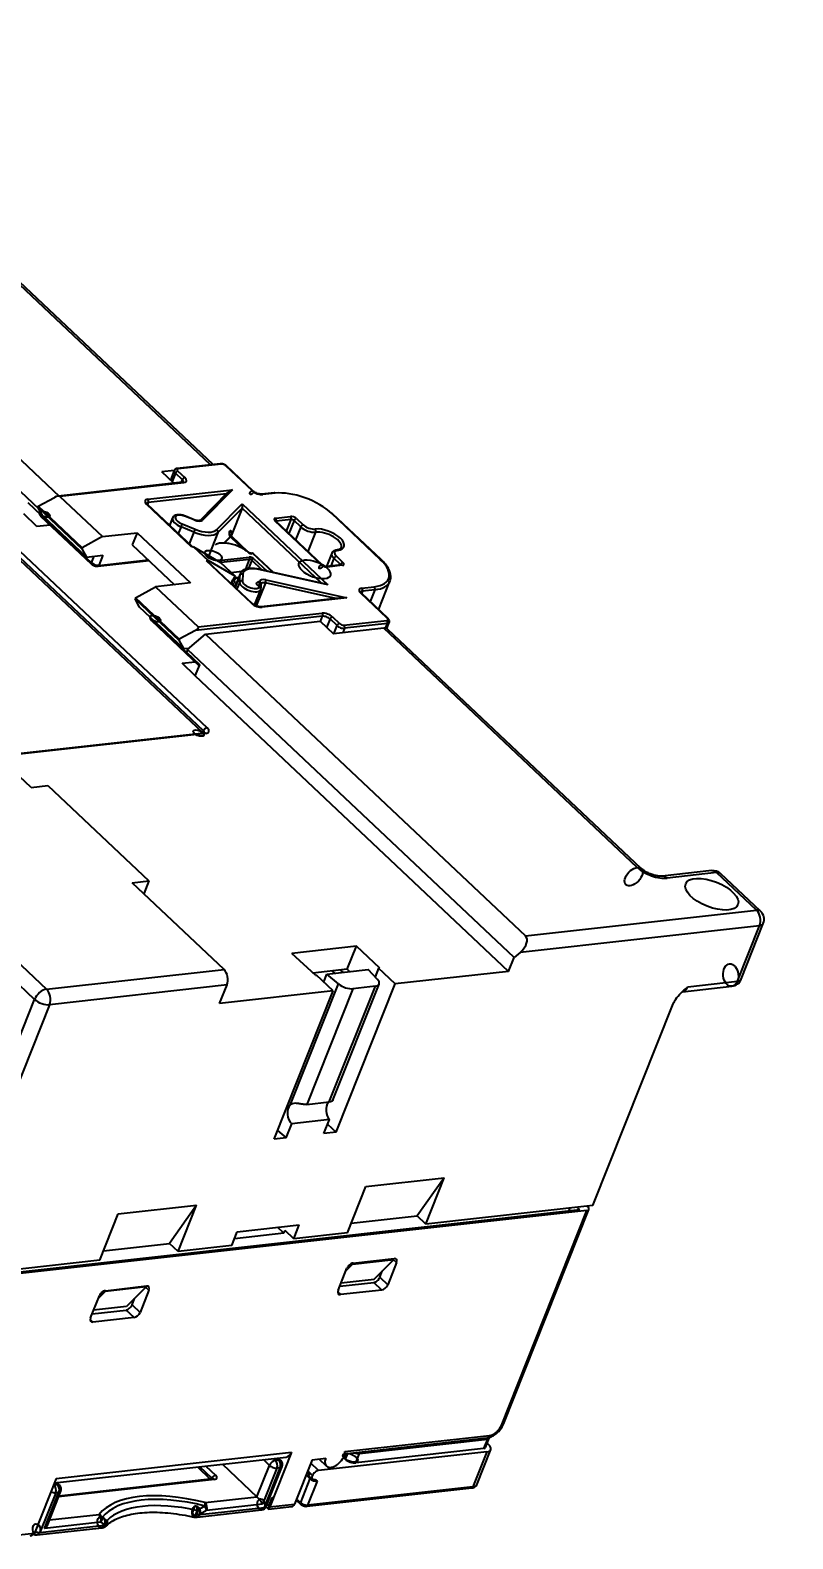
# Model space of a CAD drawing. Header units: millimetres. Extents: x 0 to 1853, y 0 to 821.
# Drawn here: x 1561.5 to 1629.4, y 460.9 to 595.3 of the extents above; entities that cross this region are included whole.
import ezdxf

# ---------------------------------------------------------------- set-up
doc = ezdxf.new("R2010")
doc.units = ezdxf.units.MM
doc.header["$MEASUREMENT"] = 0
doc.layers.get('0').update_dxf_attribs({"linetype": 'CONTINUOUS'})
doc.layers.get('Defpoints').update_dxf_attribs({"linetype": 'CONTINUOUS'})
for name, color, linetype in [('5', 7, 'CONTINUOUS'), ('6', 7, 'CONTINUOUS'), ('7', 7, 'CONTINUOUS'), ('8', 7, 'CONTINUOUS'), ('9', 7, 'CONTINUOUS')]:
    doc.layers.add(name, color=color, linetype=linetype)
doc.styles.get("Standard").update_dxf_attribs({"font": 'txt', "bigfont": 'gbcbig.shx'})
doc.dimstyles.get("Standard").update_dxf_attribs({"dimtxt": 3.5, "dimasz": 2, "dimexe": 0.18, "dimexo": 0.0625, "dimgap": 0.09, "dimtad": 0, "dimzin": 0, "dimdsep": 46, "dimtxsty": 'Standard', "dimblk": 'OPEN30', "dimcen": 0.09, "dimclrd": 3, "dimclre": 3, "dimclrt": 6, "dimadec": 0, "dimazin": 0, "dimtfac": 1, "dimtdec": 4, "dimtofl": 0, "dimtmove": 0, "dimatfit": 3, "dimldrblk": 'OPEN30', "dimfxl": 0, "dimtolj": 1, "dimtzin": 0, "dimlwd": 0, "dimlwe": 0, "dimarcsym": 0})

# ---------------------------------------------------------------- blocks, each defined once
blk = doc.blocks.new('_Open30')
at = {"color": 0, "linetype": 'ByBlock', "lineweight": -2}
for p, q in [((-1, 0.268), (0, 0)), ((0, 0), (-1, -0.268)), ((0, 0), (-1, 0))]:
    blk.add_line(p, q, dxfattribs=at)
blk = doc.blocks.new('*D109')
at = {"color": 3}
for p, q in [((1657.14, 691.76), (1661.99, 689.6)), ((1666.01, 687.77), (1666.19, 687.77)), ((1666.1, 687.68), (1666.1, 687.86))]:
    blk.add_line(p, q, dxfattribs=at)
at = {"layer": 'Defpoints', "color": 0}
for p in [(1663.81, 688.78), (1668.38, 686.75)]:
    blk.add_point(p, dxfattribs=at)
at = {"color": 3, "xscale": 2, "yscale": 2, "zscale": 2, "rotation": 335.9949340820313}
blk.add_blockref('_Open30', (1663.81, 688.78), dxfattribs=at)
at = {"color": 6, "insert": (1654.39, 692.98), "char_height": 3.5, "attachment_point": 5, "rotation": 335.9949}
blk.add_mtext('\\A1;∅5', dxfattribs=at)
blk = doc.blocks.new('nys')
at = {"layer": '5', "color": 23}
for p, q in [((803.16, -258.4), (802.75, -257.54)), ((805.7, -258.23), (806.02, -257.89)), ((806.11, -257.91), (805.74, -258.3)), ((802.18, -258.79), (800.62, -260.49)), ((801.15, -260.95), (802.72, -259.26)), ((801.98, -258.37), (802.18, -258.79)), ((802.04, -258.31), (802.19, -258.62)), ((802.28, -258.31), (802.2, -258.14)), ((802.24, -258.09), (802.5, -258.63)), ((802.5, -258.63), (802.49, -258.63)), ((817.76, -262.22), (803.16, -258.4)), ((805.74, -258.3), (805.7, -258.23)), ((806.49, -258.95), (807.09, -258.3)), ((817.58, -261.86), (806.49, -258.95)), ((807.09, -258.3), (818.19, -261.2)), ((800.35, -260.14), (800.58, -260.61)), ((800.62, -260.49), (800.41, -260.07)), ((801.03, -261), (815.35, -264.75)), ((815.47, -264.7), (801.15, -260.95)), ((818.19, -261.2), (817.58, -261.86)), ((817.77, -261.83), (818.38, -261.18)), ((818.12, -261.68), (818.05, -261.53)), ((817.76, -262.22), (815.47, -264.7)), ((815.85, -264.65), (818.14, -262.17))]:
    blk.add_line(p, q, dxfattribs=at)
for centre, major_axis, ratio, start_param, end_param in [((806.21, -258.36), (-0.514, 0.475), 0.459631, 0.576883, 6.860068), ((802.64, -258.4), (-0.451, -0.216), 0.579969, 5.311871, 6.283175), ((802.04, -258.76), (0.18, 0.087), 0.579969, 5.311871, 6.439756), ((802.54, -258.89), (-0.367, 0.339), 0.459631, 0.859209, 2.430005), ((802.85, -258.72), (-0.451, -0.216), 0.579969, 3.741074, 5.311871), ((806.24, -258.44), (-0.514, 0.475), 0.459631, 0.859209, 2.430005), ((806.84, -257.78), (0.514, -0.475), 0.459631, 4.787378, 5.571598), ((800.76, -260.53), (0.18, 0.087), 0.579969, 2.170278, 3.141843), ((800.98, -260.58), (0.367, -0.339), 0.459631, 4.000801, 5.571598), ((801.08, -260.8), (0.051, 0.193), 0.672589, 3.141748, 4.042232), ((817.41, -261.49), (-0.367, 0.339), 0.459631, 2.430005, 3.141602), ((817.41, -261.49), (0.734, -0.679), 0.459631, 5.571598, 7.142394), ((818.01, -260.84), (0.367, -0.339), 0.459631, 5.571598, 6.283194), ((815.4, -264.56), (0.051, 0.193), 0.672589, 3.141599, 4.042232), ((815.12, -263.97), (0.734, -0.679), 0.459631, 5.571598, 6.283192)]:
    blk.add_ellipse(centre, major_axis=major_axis, ratio=ratio, start_param=start_param, end_param=end_param, dxfattribs=at)
for points, degree in [([(802.18, -258.6), (802.29, -258.79), (802.42, -258.97)], 2), ([(802.39, -258.89), (802.38, -258.86), (802.39, -258.82), (802.4, -258.79)], 3), ([(802.43, -258.98), (802.41, -258.96), (802.39, -258.93), (802.39, -258.89)], 3), ([(802.4, -258.79), (802.41, -258.75), (802.43, -258.71), (802.46, -258.67)], 3), ([(802.52, -259.04), (802.48, -259.03), (802.45, -259.01), (802.43, -258.98)], 3), ([(802.46, -258.67), (802.47, -258.66), (802.48, -258.64), (802.49, -258.63)], 3), ([(802.57, -259.07), (802.55, -259.06), (802.54, -259.05), (802.52, -259.04)], 3), ([(802.71, -259.25), (802.68, -259.19), (802.64, -259.12), (802.57, -259.07)], 3), ([(802.72, -259.26), (802.72, -259.26), (802.72, -259.25), (802.71, -259.25)], 3), ([(800.58, -260.61), (800.63, -260.72), (800.72, -260.8)], 2)]:
    blk.add_open_spline(points, degree=degree, dxfattribs=at)
for points, knots in [([(802.29, -258.78), (802.27, -258.76), (802.25, -258.72), (802.23, -258.68), (802.22, -258.67)], [0, 0, 0, 0, 0.593733, 1, 1, 1, 1]), ([(802.49, -258.63), (802.48, -258.6), (802.44, -258.55), (802.39, -258.47), (802.33, -258.4), (802.3, -258.34), (802.28, -258.31)], [0, 0, 0, 0, 0.249856, 0.500161, 0.750296, 1, 1, 1, 1]), ([(800.72, -260.8), (800.74, -260.82), (800.79, -260.88), (800.91, -260.95), (800.99, -260.99), (801.03, -261)], [0, 0, 0, 0, 0.199885, 0.673669, 1, 1, 1, 1]), ([(815.35, -264.75), (815.4, -264.76), (815.52, -264.78), (815.7, -264.76), (815.81, -264.69), (815.85, -264.65)], [0, 0, 0, 0, 0.266327, 0.675353, 1, 1, 1, 1])]:
    blk.add_open_spline(points, degree=3, knots=knots, dxfattribs=at)
at = {"layer": '6', "color": 43}
for p, q in [((780.69, -251.1), (780.71, -251.14)), ((780.71, -251.14), (781, -251.22)), ((781, -251.22), (780.9, -251.01)), ((781.15, -251.33), (781.01, -251.04)), ((780.59, -251.84), (778, -254.64)), ((778.52, -254.46), (780.87, -251.91)), ((778.91, -254.22), (781.06, -251.88)), ((780.87, -251.91), (780.59, -251.84)), ((794.22, -255.82), (780.7, -252.28)), ((794.11, -255.72), (780.75, -252.22)), ((779.2, -253.91), (783.51, -255.04)), ((777.69, -254.76), (783.3, -256.23)), ((778, -254.64), (783.6, -256.11)), ((783.38, -255.73), (778.52, -254.46)), ((793.19, -254.23), (793.87, -255.66)), ((794.04, -255.63), (793.4, -254.29)), ((793.92, -254.43), (794.44, -255.49)), ((795.36, -254.8), (797.19, -258.62)), ((783.6, -256.11), (783.64, -256.07)), ((793.98, -255.69), (794.04, -255.63)), ((797.19, -258.62), (799.24, -256.4)), ((799.24, -256.4), (798.92, -255.73)), ((799.8, -255.97), (799.9, -256.17)), ((799.9, -256.17), (800.18, -256.25)), ((800.18, -256.25), (800.09, -256.04)), ((800.33, -256.35), (800.2, -256.07)), ((792.69, -257.44), (797.19, -258.62)), ((799.77, -256.86), (797.42, -259.41)), ((797.47, -259.74), (800.06, -256.94)), ((797.66, -259.72), (800.25, -256.91)), ((800.06, -256.94), (799.77, -256.86)), ((791.56, -258.39), (797.16, -259.86)), ((791.89, -258.24), (791.86, -258.27)), ((791.86, -258.27), (797.47, -259.74)), ((797.42, -259.41), (792.56, -258.13))]:
    blk.add_line(p, q, dxfattribs=at)
for centre, start, end in [((780.7, -251.54), 317.2597, 25.6395), ((777.82, -254.27), 219.091, 255.3188), ((783.54, -255.75), 277.2832, 293.9675), ((799.88, -256.57), 317.2597, 25.6395), ((791.55, -257.85), 236.5804, 241.855), ((797.29, -259.38), 255.3188, 317.2597)]:
    blk.add_arc(centre, 0.5, start, end, dxfattribs=at)
for centre, major_axis, ratio, start_param, end_param in [((780.41, -251.47), (0.127, 0.484), 0.672589, 4.042232, 5.613028), ((780.41, -251.47), (0.451, 0.216), 0.579969, 0.599482, 0.740263), ((780.7, -251.54), (0.127, 0.484), 0.672589, 4.042232, 5.613028), ((780.7, -251.54), (-0.451, -0.216), 0.579969, 3.141571, 3.741074), ((780.41, -251.47), (0.367, -0.339), 0.459631, 4.620652, 5.571598), ((780.7, -251.54), (0.367, -0.339), 0.459631, 5.571598, 6.283194), ((777.82, -254.27), (-0.127, -0.484), 0.672589, 0.000008, 6.283193), ((791.56, -263.46), (8.62, -7.97), 0.459631, 1.852012, 3.007998), ((777.82, -254.27), (-0.367, 0.339), 0.459631, 1.479059, 2.430005), ((778.35, -254.09), (-0.673, -0.197), 0.575795, 1.665322, 2.376917), ((783.43, -255.74), (-0.127, -0.484), 0.672589, 0.000008, 6.283193), ((783.2, -255.36), (-0.127, -0.484), 0.672589, 0.900639, 2.471435), ((783.2, -255.36), (0.257, -0.429), 0.880196, 1.037213, 1.822697), ((791.48, -263.56), (-8.36, 7.73), 0.459631, 4.993605, 6.14959), ((791.23, -263.82), (8.07, -7.46), 0.459631, 1.913769, 2.946242), ((783.25, -255.38), (-0.734, 0.679), 0.459631, 2.430005, 2.773774), ((783.54, -255.75), (0.063, -0.496), 0.828708, 6.283171, 6.890407), ((783.54, -255.75), (0.203, -0.457), 0.871218, 6.283184, 7.427411), ((783.54, -255.75), (-0.045, -0.498), 0.89451, 0.795692, 1.595818), ((794.25, -255.69), (-0.27, -0.13), 0.579969, 3.741074, 5.311871), ((793.82, -255.57), (-0.22, 0.204), 0.459631, 3.600173, 4.000801), ((794.04, -256.01), (-0.076, -0.29), 0.672589, 2.471435, 3.1416), ((794.01, -255.38), (0.441, -0.407), 0.459631, 5.571598, 7.142394), ((799.6, -256.5), (0.451, 0.216), 0.579969, 0.599482, 2.170278), ((799.6, -256.5), (0.367, -0.339), 0.459631, 4.000801, 5.571598), ((799.6, -256.5), (0.127, 0.484), 0.672589, 4.042232, 5.613028), ((799.88, -256.57), (0.127, 0.484), 0.672589, 4.042232, 5.613028), ((799.88, -256.57), (-0.451, -0.216), 0.579969, 3.141571, 3.741074), ((791.55, -257.85), (-0.236, -0.441), 0.437765, 2.038608354482108e-05, 6.283205693263131), ((791.55, -257.85), (-0.275, -0.417), 0.29866, 0.001625, 6.28481), ((791.68, -257.91), (-0.127, -0.484), 0.672589, 0.000353, 6.283538), ((791.55, -257.85), (0.164, 0.472), 0.353715, 4.113797, 4.913923), ((792.39, -257.77), (-0.127, -0.484), 0.672589, 0.900719, 2.471435), ((792.39, -257.77), (-0.288, -0.409), 0.246472, 1.862068, 2.647467), ((799.88, -256.57), (0.367, -0.339), 0.459631, 5.571598, 6.283194), ((791.51, -257.54), (-0.734, 0.679), 0.459631, 2.086237, 2.430005), ((797.29, -259.38), (-0.127, -0.484), 0.672589, 0.000008, 6.283193), ((797.25, -259.04), (-0.163, 0.557), 0.157972, 3.947706, 5.518502), ((797.29, -259.38), (-0.367, 0.339), 0.459631, 2.430005, 3.141602)]:
    blk.add_ellipse(centre, major_axis=major_axis, ratio=ratio, start_param=start_param, end_param=end_param, dxfattribs=at)
for points, degree in [([(783.3, -256.23), (783.45, -256.27), (783.6, -256.25)], 2), ([(783.64, -256.07), (783.51, -255.91), (783.38, -255.73)], 2), ([(783.66, -255.38), (783.74, -255.5), (783.83, -255.62), (783.91, -255.73)], 3), ([(794.14, -255.73), (794.12, -255.73), (794.11, -255.72)], 2), ([(791.91, -257.83), (791.93, -257.98), (791.93, -258.14), (791.9, -258.24)], 3), ([(791.91, -257.83), (792.13, -257.79), (792.35, -257.75), (792.57, -257.72)], 3), ([(792.56, -258.13), (792.59, -258.03), (792.59, -257.87), (792.57, -257.72)], 3), ([(791.32, -258.29), (791.43, -258.36), (791.56, -258.39)], 2), ([(792.56, -258.13), (792.22, -258.19), (791.89, -258.24)], 2)]:
    blk.add_open_spline(points, degree=degree, dxfattribs=at)
for points, knots in [([(783.66, -255.38), (783.64, -255.45), (783.61, -255.52), (783.51, -255.64), (783.45, -255.69), (783.38, -255.73)], [0, 0, 0, 0, 0.5, 0.5, 1, 1, 1, 1]), ([(783.82, -256.13), (783.82, -256.13), (783.8, -256.13), (783.77, -256.13), (783.75, -256.12), (783.72, -256.11), (783.69, -256.1), (783.67, -256.09), (783.65, -256.08), (783.64, -256.07)], [0, 0, 0, 0, 0.13857, 0.278438, 0.419684, 0.562388, 0.706626, 0.852473, 1, 1, 1, 1]), ([(783.74, -256.21), (783.82, -256.18), (784.05, -256.09), (784.5, -255.98), (785.12, -255.94), (785.81, -255.98), (786.55, -256.11), (787.34, -256.32), (788.18, -256.61), (789.05, -256.99), (789.94, -257.45), (790.69, -257.89), (791.13, -258.18), (791.28, -258.27)], [0, 0, 0, 0, 0.051812, 0.154828, 0.255623, 0.355099, 0.454222, 0.553363, 0.652718, 0.752352, 0.852253, 0.952385, 1, 1, 1, 1]), ([(783.91, -255.73), (783.92, -255.74), (783.92, -255.75), (783.93, -255.76), (783.95, -255.77), (783.96, -255.78), (783.98, -255.78), (783.98, -255.78)], [0, 0, 0, 0, 0.169973, 0.336556, 0.500569, 0.753268, 1, 1, 1, 1]), ([(791.75, -257.82), (791.76, -257.82), (791.77, -257.82), (791.8, -257.83), (791.83, -257.83), (791.87, -257.83), (791.9, -257.83), (791.91, -257.83)], [0, 0, 0, 0, 0.164052, 0.3302, 0.499621, 0.746452, 1, 1, 1, 1]), ([(791.89, -258.24), (791.88, -258.24), (791.85, -258.23), (791.81, -258.23), (791.76, -258.22), (791.72, -258.21), (791.68, -258.2), (791.64, -258.18), (791.61, -258.17), (791.6, -258.17)], [0, 0, 0, 0, 0.147527, 0.293374, 0.437612, 0.580316, 0.721562, 0.86143, 1, 1, 1, 1])]:
    blk.add_open_spline(points, degree=3, knots=knots, dxfattribs=at)
blk.add_rational_spline([(783.91, -255.73), (783.85, -255.95), (783.64, -256.07)], [1, 0.897208929062, 1], degree=2, dxfattribs=at)
at = {"layer": '7', "color": 223}
for p, q in [((810.68, -169.26), (810.62, -169.33)), ((810.73, -170.17), (810.62, -169.33)), ((810.62, -169.33), (812.94, -174.18)), ((810.68, -169.26), (812.31, -169.04)), ((813, -174.11), (810.68, -169.26)), ((823.45, -171.88), (812.65, -169.05)), ((823.52, -171.95), (812.78, -169.13)), ((812.78, -169.13), (815.04, -173.83)), ((810.56, -170.15), (813.25, -175.77)), ((810.6, -170.02), (810.59, -170.03)), ((810.59, -170.03), (813.29, -175.65)), ((813.06, -175.02), (810.73, -170.17)), ((823.13, -170.64), (822.51, -171.31)), ((827.17, -171.54), (823.44, -170.57)), ((827.24, -171.6), (823.51, -170.63)), ((823.14, -170.89), (822.59, -171.48)), ((823.51, -171.66), (823.14, -170.89)), ((823.33, -171.85), (823.51, -171.66)), ((823.4, -170.79), (823.77, -171.56)), ((828.97, -174.82), (827.56, -171.88)), ((829.03, -174.86), (827.62, -171.92)), ((822.15, -177.56), (819.75, -172.56)), ((819.95, -172.46), (819.81, -172.61)), ((822.19, -177.57), (819.81, -172.61)), ((826.73, -174.23), (819.95, -172.46)), ((820, -172.18), (827.34, -174.1)), ((813, -174.11), (812.94, -174.18)), ((812.94, -174.18), (813.06, -175.02)), ((815.04, -173.83), (813, -174.11)), ((815.04, -173.83), (818.05, -174.62)), ((818.05, -174.62), (817.26, -175.47)), ((818.05, -174.62), (820.87, -180.5)), ((821.48, -174.52), (820.98, -175.05)), ((826.82, -174.19), (823.68, -175.61)), ((827.34, -174.1), (823.88, -175.66)), ((813.06, -175.02), (814.49, -175.39)), ((813.29, -175.65), (813.72, -175.19)), ((814.49, -175.39), (813.83, -176.11)), ((817.26, -175.47), (819.5, -180.14)), ((821.89, -175.53), (821.44, -176.01)), ((822.8, -176.38), (821.89, -175.53)), ((822.07, -175.33), (822.98, -176.19)), ((823.2, -175.38), (822.59, -174.81)), ((823.21, -175.36), (822.61, -174.79)), ((824.76, -176.91), (827.71, -175.58)), ((827.57, -175.93), (824.77, -177.19)), ((827.57, -175.93), (825.76, -177.89)), ((831.78, -184.7), (827.57, -175.93)), ((827.71, -175.58), (832.25, -185.05)), ((830.72, -175.68), (829.64, -175.4)), ((830.79, -175.74), (829.71, -175.46)), ((813.7, -176.15), (818.15, -177.32)), ((813.83, -176.11), (818.11, -177.23)), ((822.8, -176.38), (822.02, -177.22)), ((824.77, -177.19), (823.27, -178.81)), ((822.29, -177.6), (822.15, -177.56)), ((822.29, -177.6), (823.06, -179.21)), ((822.29, -177.6), (824.03, -179.75)), ((824.93, -178.26), (825.76, -177.89)), ((824.95, -178.27), (825.72, -177.92)), ((825.68, -177.93), (826.38, -179.38)), ((825.76, -177.89), (826.67, -179.79)), ((832.36, -183.19), (829.89, -178.05)), ((832.42, -183.23), (829.95, -178.09)), ((829.99, -178.1), (829.97, -178.12)), ((831.27, -178.44), (829.99, -178.1)), ((830.04, -177.83), (831.32, -178.16)), ((830.51, -179.26), (831.27, -178.44)), ((831.49, -178.63), (830.64, -179.54)), ((831.84, -179.36), (831.49, -178.63)), ((831.75, -178.53), (832.1, -179.27)), ((815.82, -179.99), (815.76, -180.05)), ((815.88, -180.89), (815.76, -180.05)), ((815.76, -180.05), (818.09, -184.9)), ((815.82, -179.99), (817.86, -179.71)), ((818.15, -184.83), (815.82, -179.99)), ((817.86, -179.71), (820.11, -184.41)), ((820.87, -180.5), (817.86, -179.71)), ((822.92, -179.17), (823.06, -179.21)), ((825.32, -184.17), (822.92, -179.17)), ((825.38, -184.21), (822.98, -179.22)), ((824.81, -181.37), (823.06, -179.21)), ((824.03, -179.75), (824.81, -181.37)), ((831.84, -179.36), (831, -180.27)), ((837.42, -184.61), (834.85, -179.25)), ((837.48, -184.65), (834.91, -179.29)), ((818.2, -185.74), (815.88, -180.89)), ((825.31, -181.32), (824.44, -182.26)), ((824.81, -181.37), (824.59, -181.55)), ((832.91, -180.28), (831.65, -181.64)), ((816.43, -182.38), (818.97, -187.67)), ((816.51, -182.21), (816.46, -182.26)), ((816.46, -182.26), (819.03, -187.6)), ((825.23, -181.45), (824.46, -182.29)), ((825, -182), (824.55, -182.49)), ((825, -182), (825.23, -181.45)), ((825.51, -181.44), (825.27, -182)), ((826.51, -182.98), (826.67, -182.61)), ((832.11, -184.92), (826.98, -181.53)), ((832.25, -185.05), (826.99, -181.57)), ((827.24, -182.66), (833.41, -186.74)), ((833.58, -182.54), (832.71, -183.49)), ((825.5, -184.39), (826.51, -183.3)), ((827.11, -182.9), (825.62, -184.52)), ((826.58, -183.19), (826.73, -182.82)), ((832.48, -186.45), (827.11, -182.9)), ((834, -183.83), (832.71, -183.49)), ((834.07, -183.89), (832.78, -183.56)), ((833.6, -183.03), (833.09, -183.59)), ((833.95, -183.77), (833.6, -183.03)), ((833.87, -182.94), (834.22, -183.67)), ((833.92, -183.81), (833.95, -183.77)), ((818.15, -184.83), (818.09, -184.9)), ((818.09, -184.9), (818.2, -185.74)), ((819.78, -184.61), (818.15, -184.83)), ((830.8, -187.5), (819.78, -184.61)), ((820.11, -184.41), (830.85, -187.22)), ((833, -186.59), (826, -184.75)), ((833.41, -186.74), (826.07, -184.81)), ((818.2, -185.74), (818.69, -185.87)), ((836.12, -189.73), (834.71, -186.79)), ((834.92, -186.68), (834.77, -186.84)), ((835.99, -186.97), (834.92, -186.68)), ((834.97, -186.41), (836.04, -186.69)), ((835.71, -188.7), (837.52, -186.74)), ((830.46, -187.87), (830.8, -187.5)), ((831.34, -187.96), (830.78, -188.56)), ((831.71, -188.73), (831.34, -187.96)), ((831.6, -187.87), (831.97, -188.64)), ((836.18, -189.77), (834.77, -186.83)), ((835.99, -186.97), (835.23, -187.79)), ((831.17, -189.32), (831.71, -188.73)), ((832.24, -189.19), (831.94, -189.52)), ((835.96, -190.17), (832.24, -189.19)), ((832.29, -188.92), (836.01, -189.89)), ((835.65, -190.51), (835.96, -190.17)), ((835.75, -190.58), (836.15, -190.14))]:
    blk.add_line(p, q, dxfattribs=at)
for centre, major_axis, ratio, start_param, end_param in [((812.38, -169.19), (-0.413, -0.034), 0.371184, 3.282338, 4.853134), ((810.95, -170.12), (-0.367, 0.339), 0.459631, 0.597745, 6.88093), ((810.74, -170.07), (-0.18, -0.087), 0.579969, 5.311871, 6.283159), ((823.5, -170.98), (0.367, -0.339), 0.459631, 3.140544, 4.000801), ((823.62, -170.85), (-0.22, 0.204), 0.459631, 5.571598, 7.142394), ((823.39, -170.76), (0.051, 0.193), 0.672589, 5.613028, 6.284246), ((823.28, -170.92), (-0.18, -0.087), 0.579969, 3.741074, 5.311871), ((823.4, -172.08), (0.051, 0.193), 0.672589, 5.613028, 6.28319), ((823.65, -171.69), (-0.18, -0.087), 0.579969, 3.741074, 5.311871), ((823.15, -171.56), (-0.367, 0.339), 0.459631, 3.144765, 4.000801), ((823.27, -171.43), (0.514, -0.475), 0.459631, 5.571598, 7.142394), ((827.12, -171.73), (0.051, 0.193), 0.672589, 5.613028, 6.28319), ((827.34, -171.82), (-0.22, 0.204), 0.459631, 4.000801, 5.571598), ((827.44, -172.01), (0.18, 0.087), 0.579969, 6.283163, 6.882667), ((820.25, -172.69), (0.514, -0.475), 0.459631, 2.430005, 4.000801), ((819.63, -172.69), (-0.18, -0.087), 0.579969, 3.141571, 3.741074), ((820.13, -172.83), (-0.367, 0.339), 0.459631, 5.571598, 6.286358), ((819.88, -172.31), (0.051, 0.193), 0.672589, 4.042232, 5.613028), ((822.21, -175.2), (0.734, -0.679), 0.459631, 3.144032, 4.696568), ((822.33, -175.07), (-0.588, 0.543), 0.459631, 4.696568, 7.83816), ((827.22, -174.23), (-0.484, -0.04), 0.256279, 4.439627, 5.655301), ((813.43, -175.68), (-0.18, -0.087), 0.579969, 5.311871, 6.283703), ((813.65, -175.74), (-0.367, 0.339), 0.459631, 0.859209, 2.430005), ((821.95, -175.46), (0.137, 0.146), 0.01405, 0.477631, 2.048427), ((822.47, -174.94), (-0.137, -0.146), 0.01405, 3.141967, 3.619223), ((823.07, -175.51), (-0.137, -0.146), 0.01405, 3.141611, 3.619223), ((823.42, -175.15), (0.514, -0.475), 0.459631, 4.696568, 6.090065), ((823.76, -175.79), (0.082, -0.182), 0.8716, 1.925911, 3.141388), ((827.59, -175.72), (-0.091, -0.25), 0.326265, 0.663215, 2.234011), ((828.85, -174.95), (0.18, 0.087), 0.579969, 0.011685, 6.29487), ((829.47, -174.95), (0.514, -0.475), 0.459631, 4.000801, 5.571598), ((829.59, -175.59), (0.051, 0.193), 0.672589, 5.613028, 6.27279), ((830.67, -175.88), (0.051, 0.193), 0.672589, 5.613028, 6.28319), ((832.13, -178.54), (-2.79, 2.58), 0.459631, 4.000801, 5.571598), ((813.76, -175.96), (-0.051, -0.193), 0.672589, 6.283117, 7.183824), ((822.86, -176.32), (0.137, 0.146), 0.01405, 0.477631, 2.048427), ((823.44, -175.73), (1.47, -1.36), 0.459631, 4.696568, 6.090065), ((823.57, -175.6), (-1.32, 1.22), 0.459631, 1.554975, 2.948473), ((824.63, -177.04), (-0.082, 0.182), 0.8716, 3.496708, 5.067504), ((825.78, -177.67), (-0.091, -0.25), 0.326265, 0.308096, 6.591281), ((830.18, -178.12), (0.294, -0.271), 0.459631, 2.430005, 4.000801), ((829.77, -178.18), (0.18, 0.087), 0.579969, 6.283163, 6.882667), ((830.06, -178.25), (-0.147, 0.136), 0.459631, 5.571598, 5.801254), ((829.91, -177.96), (-0.051, -0.193), 0.672589, 0.900639, 2.471435), ((831.2, -178.29), (-0.051, -0.193), 0.672589, 0.900639, 2.471435), ((831.34, -178.59), (-0.147, 0.136), 0.459631, 4.000801, 5.571598), ((831.46, -178.46), (0.294, -0.271), 0.459631, 0.859209, 2.430005), ((831.63, -178.66), (-0.18, -0.087), 0.579969, 3.741074, 5.311871), ((822.8, -179.3), (-0.18, -0.087), 0.579969, 3.141571, 3.741074), ((831.98, -179.4), (-0.18, -0.087), 0.579969, 3.741074, 5.311871), ((832.56, -179.55), (0.734, -0.679), 0.459631, 4.000801, 5.571598), ((832.68, -179.42), (-0.588, 0.543), 0.459631, 0.859209, 2.430005), ((832.84, -180.14), (0.051, 0.193), 0.672589, 4.042232, 5.613028), ((833.56, -181.25), (1.25, -1.15), 0.459631, 5.571598, 8.71319), ((834.73, -179.38), (0.18, 0.087), 0.579969, 6.283163, 6.882667), ((826.78, -182.68), (1.47, -1.36), 0.459631, 3.148703, 3.305035), ((825.39, -181.57), (-0.184, 0.078), 0.876274, 4.407771, 5.978567), ((826.9, -182.55), (-1.32, 1.22), 0.459631, 5.05313, 6.446628), ((833.44, -181.38), (-1.1, 1.02), 0.459631, 3.159689, 5.571598), ((816.82, -182.35), (-0.367, 0.339), 0.459631, 0.18416, 6.467345), ((816.61, -182.29), (-0.18, -0.087), 0.579969, 5.311871, 6.283159), ((825.77, -182.62), (0.734, -0.679), 0.459631, 3.305035, 6.296814), ((825.15, -182.13), (-0.184, 0.078), 0.876274, 4.407771, 5.978567), ((825.89, -182.49), (-0.588, 0.543), 0.459631, 0.163443, 3.305035), ((826.55, -182.74), (0.184, -0.078), 0.876274, 0.000016, 6.283201), ((827.21, -183.04), (0.514, -0.475), 0.459631, 1.911538, 3.305035), ((827.09, -183.17), (-0.367, 0.339), 0.459631, 5.05313, 6.249817), ((826.87, -181.7), (0.11, 0.167), 0.296794, 5.781027, 6.283188), ((827.12, -182.79), (-0.11, -0.167), 0.296794, 1.068638, 2.639434), ((831.63, -183.34), (1.1, -1.02), 0.459631, 1.051386, 7.334571), ((834.32, -183.22), (0.734, -0.679), 0.459631, 3.139195, 4.000801), ((834.44, -183.09), (-0.588, 0.543), 0.459631, 5.571598, 7.142394), ((834.04, -182.63), (-0.051, -0.193), 0.672589, 2.471435, 3.16438), ((826.39, -183.11), (0.184, -0.078), 0.876274, 5.978567, 7.549364), ((832.24, -183.32), (0.18, 0.087), 0.579969, 0.005815, 6.289), ((832.64, -183.26), (0.294, -0.271), 0.459631, 4.000801, 5.571598), ((832.66, -183.69), (-0.051, -0.193), 0.672589, 2.471435, 3.130677), ((833.75, -183.07), (0.18, 0.087), 0.579969, 0.599482, 2.170278), ((834.1, -183.8), (0.18, 0.087), 0.579969, 0.599482, 2.170278), ((833.81, -183.73), (-0.147, 0.136), 0.459631, 3.600179, 4.000801), ((833.95, -184.02), (-0.051, -0.193), 0.672589, 2.471435, 3.141597), ((833.93, -183.6), (0.294, -0.271), 0.459631, 5.571598, 7.142394), ((819.71, -184.46), (-0.413, -0.034), 0.371184, 1.711542, 3.282338), ((825.82, -184.3), (0.514, -0.475), 0.459631, 4.000801, 5.571598), ((825.2, -184.3), (-0.18, -0.087), 0.579969, 3.140045, 3.741074), ((825.95, -184.94), (-0.051, -0.193), 0.672589, 2.471435, 3.130729), ((832.13, -185.18), (-0.258, 0.296), 0.449607, 4.761051, 5.263216), ((834.7, -183.9), (-2.79, 2.58), 0.459631, 2.430005, 4.000801), ((837.3, -184.74), (0.18, 0.087), 0.579969, 6.283163, 6.882667), ((833.29, -186.87), (-0.618, 0.276), 0.249358, 4.628389, 5.298555), ((835.21, -186.92), (0.514, -0.475), 0.459631, 2.430005, 4.000801), ((834.59, -186.92), (0.18, 0.087), 0.579969, 6.283163, 6.882667), ((835.09, -187.05), (-0.367, 0.339), 0.459631, 5.571598, 6.286358), ((834.85, -186.54), (-0.051, -0.193), 0.672589, 0.900639, 2.471435), ((835.92, -186.82), (-0.051, -0.193), 0.672589, 0.900639, 2.471435), ((834.58, -184.03), (2.94, -2.71), 0.459631, 5.571598, 6.309995), ((830.73, -187.35), (-0.051, -0.193), 0.672589, 0.900639, 2.471435), ((830.98, -187.87), (-0.367, 0.339), 0.459631, 4.000801, 5.571598), ((831.1, -187.74), (0.514, -0.475), 0.459631, 0.859209, 2.430005), ((831.48, -188), (-0.18, -0.087), 0.579969, 3.741074, 5.311871), ((831.85, -188.77), (-0.18, -0.087), 0.579969, 3.741074, 5.311871), ((832.06, -188.83), (0.367, -0.339), 0.459631, 4.000801, 5.571598), ((832.19, -188.7), (-0.22, 0.204), 0.459631, 0.859209, 2.430005), ((832.17, -189.05), (-0.051, -0.193), 0.672589, 0.900639, 2.471435), ((832.77, -185.98), (-2.94, 2.71), 0.459631, 3.119462, 3.1416), ((835.89, -190.02), (-0.051, -0.193), 0.672589, 0.900639, 2.471435), ((835.79, -189.8), (0.367, -0.339), 0.459631, 5.571598, 6.282137), ((835.91, -189.67), (-0.22, 0.204), 0.459631, 2.430005, 4.000801), ((836, -189.86), (0.18, 0.087), 0.579969, 6.282767, 6.882667)]:
    blk.add_ellipse(centre, major_axis=major_axis, ratio=ratio, start_param=start_param, end_param=end_param, dxfattribs=at)
for points, knots in [([(810.53, -169.87), (810.53, -169.88), (810.52, -169.92), (810.51, -169.99), (810.53, -170.08), (810.55, -170.13), (810.56, -170.15)], [0, 0, 0, 0, 0.042575, 0.384859, 0.768985, 1, 1, 1, 1]), ([(823.44, -170.57), (823.4, -170.55), (823.32, -170.55), (823.21, -170.57), (823.16, -170.62), (823.13, -170.64)], [0, 0, 0, 0, 0.390111, 0.721749, 1, 1, 1, 1]), ([(827.48, -171.74), (827.46, -171.72), (827.4, -171.66), (827.29, -171.59), (827.2, -171.55), (827.17, -171.54)], [0, 0, 0, 0, 0.199885, 0.673669, 1, 1, 1, 1]), ([(819.81, -172.61), (819.8, -172.58), (819.77, -172.53), (819.77, -172.48), (819.77, -172.47), (819.77, -172.47)], [0, 0, 0, 0, 0.346736, 0.74979, 1, 1, 1, 1]), ([(822.61, -174.79), (822.56, -174.75), (822.43, -174.64), (822.19, -174.49), (821.92, -174.39), (821.69, -174.39), (821.53, -174.45), (821.49, -174.51), (821.48, -174.53)], [0, 0, 0, 0, 0.118595, 0.346937, 0.582577, 0.786995, 0.958676, 1, 1, 1, 1]), ([(813.39, -175.95), (813.41, -175.97), (813.47, -176.04), (813.58, -176.11), (813.67, -176.14), (813.7, -176.15)], [0, 0, 0, 0, 0.217966, 0.681043, 1, 1, 1, 1]), ([(823.68, -175.61), (823.67, -175.61), (823.62, -175.61), (823.5, -175.57), (823.36, -175.49), (823.27, -175.41), (823.21, -175.36)], [0, 0, 0, 0, 0.322176, 0.518608, 0.739868, 1, 1, 1, 1]), ([(829.64, -175.4), (829.62, -175.39), (829.55, -175.37), (829.43, -175.3), (829.28, -175.19), (829.14, -175.04), (829.06, -174.93), (829.03, -174.88), (829.03, -174.86)], [0, 0, 0, 0, 0.133136, 0.318676, 0.52312, 0.737652, 0.933034, 1, 1, 1, 1]), ([(829.95, -178.09), (829.94, -178.08), (829.94, -178.06), (829.94, -178.06), (829.94, -178.05)], [0, 0, 0, 0, 0.537598, 1, 1, 1, 1]), ([(826.98, -181.53), (826.91, -181.49), (826.71, -181.36), (826.38, -181.21), (826, -181.11), (825.68, -181.11), (825.44, -181.2), (825.35, -181.3), (825.32, -181.34)], [0, 0, 0, 0, 0.105932, 0.309262, 0.515688, 0.726611, 0.899904, 1, 1, 1, 1]), ([(816.43, -182.04), (816.41, -182.06), (816.39, -182.12), (816.38, -182.22), (816.39, -182.31), (816.42, -182.36), (816.43, -182.38)], [0, 0, 0, 0, 0.216229, 0.496431, 0.810885, 1, 1, 1, 1]), ([(834.09, -182.44), (834.04, -182.43), (833.91, -182.41), (833.73, -182.42), (833.63, -182.5), (833.59, -182.54)], [0, 0, 0, 0, 0.266327, 0.675353, 1, 1, 1, 1]), ([(834.54, -182.39), (834.53, -182.4), (834.5, -182.44), (834.41, -182.47), (834.24, -182.47), (834.13, -182.45), (834.09, -182.44)], [0, 0, 0, 0, 0.153664, 0.507879, 0.848761, 1, 1, 1, 1]), ([(832.71, -183.49), (832.7, -183.49), (832.68, -183.48), (832.62, -183.45), (832.56, -183.4), (832.49, -183.34), (832.44, -183.28), (832.42, -183.24), (832.42, -183.23)], [0, 0, 0, 0, 0.144114, 0.29472, 0.469338, 0.660206, 0.854499, 1, 1, 1, 1]), ([(826, -184.75), (825.97, -184.74), (825.91, -184.72), (825.78, -184.65), (825.63, -184.54), (825.49, -184.39), (825.41, -184.28), (825.38, -184.23), (825.38, -184.21)], [0, 0, 0, 0, 0.133136, 0.318676, 0.52312, 0.737652, 0.933034, 1, 1, 1, 1]), ([(837.55, -186.69), (837.57, -186.68), (837.66, -186.58), (837.76, -186.34), (837.83, -185.96), (837.79, -185.53), (837.67, -185.09), (837.55, -184.79), (837.48, -184.65)], [0, 0, 0, 0, 0.035559, 0.229274, 0.424449, 0.627771, 0.837665, 1, 1, 1, 1]), ([(834.77, -186.83), (834.76, -186.8), (834.74, -186.75), (834.73, -186.7), (834.73, -186.69), (834.74, -186.7)], [0, 0, 0, 0, 0.346736, 0.74979, 1, 1, 1, 1]), ([(836.15, -190.14), (836.16, -190.14), (836.19, -190.11), (836.22, -190.04), (836.23, -189.94), (836.21, -189.85), (836.19, -189.79), (836.18, -189.77)], [0, 0, 0, 0, 0.028567, 0.301489, 0.55121, 0.831458, 1, 1, 1, 1])]:
    blk.add_open_spline(points, degree=3, knots=knots, dxfattribs=at)
for points, degree in [([(823.53, -171.89), (823.53, -171.9), (823.48, -171.89), (823.45, -171.88)], 3), ([(827.62, -171.92), (827.57, -171.82), (827.48, -171.74)], 2), ([(813.25, -175.77), (813.3, -175.87), (813.39, -175.95)], 2), ([(826.51, -183.29), (826.58, -183.19)], 1), ([(834.02, -183.83), (834, -183.83)], 1)]:
    blk.add_open_spline(points, degree=degree, dxfattribs=at)
at = {"layer": '8', "color": 163}
for p, q in [((833.79, -245.36), (777.24, -230.54)), ((833.22, -245.08), (777.67, -230.53)), ((789.07, -238.42), (790.52, -236.86)), ((791.18, -236.63), (794.76, -237.56)), ((794.81, -237.98), (794.65, -237.65)), ((788.99, -238.55), (789.13, -238.84)), ((792.71, -239.78), (789.13, -238.84)), ((789.34, -238.13), (792.28, -238.9)), ((792.71, -239.78), (792.28, -238.9)), ((792.94, -238.67), (793.35, -238.22)), ((792.94, -238.67), (793.37, -239.55)), ((794.81, -237.98), (793.37, -239.55)), ((810.55, -244.05), (811.99, -242.48)), ((812.65, -242.25), (816.23, -243.19)), ((810.46, -244.17), (810.6, -244.47)), ((814.18, -245.41), (810.6, -244.47)), ((810.82, -243.76), (813.76, -244.53)), ((814.18, -245.41), (813.76, -244.53)), ((814.42, -244.29), (814.83, -243.85)), ((814.42, -244.29), (814.84, -245.18)), ((816.29, -243.61), (814.84, -245.18)), ((816.29, -243.61), (816.13, -243.27)), ((819.8, -260.49), (833.79, -245.36)), ((820, -260.46), (833.98, -245.33)), ((833.22, -245.08), (833.06, -244.76)), ((833.97, -245.09), (833.92, -244.99)), ((781.09, -250.67), (777.53, -254.52)), ((780.8, -250.99), (800.88, -256.25)), ((781.09, -250.67), (801.49, -256.02)), ((775.38, -253.96), (777.53, -254.52)), ((801.49, -256.02), (797.93, -259.87)), ((802.97, -257.3), (800.08, -260.43)), ((802.97, -257.3), (804.15, -257.61)), ((803.55, -257.45), (803.95, -258.29)), ((805.86, -257.84), (818.18, -261.07)), ((805.94, -257.67), (818.49, -260.96)), ((797.63, -259.74), (797.76, -260.02)), ((797.76, -260.02), (799.78, -260.54)), ((797.79, -259.57), (797.93, -259.87)), ((797.93, -259.87), (800.08, -260.43))]:
    blk.add_line(p, q, dxfattribs=at)
for centre, major_axis, ratio, start_param, end_param in [((790.88, -236.95), (-0.451, -0.216), 0.579969, 3.741074, 5.311871), ((794.45, -237.89), (-0.451, -0.216), 0.579969, 2.170278, 3.741074), ((789.43, -238.52), (-0.451, -0.216), 0.579969, 5.311871, 6.882667), ((792.58, -238.57), (0.451, 0.216), 0.579969, 3.741074, 5.311871), ((793.01, -239.45), (-0.451, -0.216), 0.579969, 0.599482, 2.170278), ((812.35, -242.58), (-0.451, -0.216), 0.579969, 3.741074, 5.311871), ((815.93, -243.52), (-0.451, -0.216), 0.579969, 2.170278, 3.741074), ((810.9, -244.14), (-0.451, -0.216), 0.579969, 5.311871, 6.882667), ((814.06, -244.2), (0.451, 0.216), 0.579969, 3.741074, 5.311871), ((814.48, -245.08), (-0.451, -0.216), 0.579969, 0.599482, 2.170278), ((833.61, -244.99), (-0.367, 0.339), 0.459631, 2.430005, 4.000801), ((777, -254.06), (-0.544, 0.449), 0.628502, 2.205624, 3.106255), ((801.14, -255.28), (0.253, 0.967), 0.672589, 3.141601, 4.042232), ((804.94, -257.81), (0.992, 0.476), 0.579969, 2.170278, 5.783732), ((798.11, -259.59), (-0.35, -0.425), 0.076371, 0.035341, 6.318526), ((799.9, -260.06), (0.127, 0.484), 0.672589, 3.141601, 4.042232), ((819.09, -260.3), (0.902, 0.433), 0.579969, 3.741074, 5.311871), ((819.63, -260.12), (-0.367, 0.339), 0.459631, 2.430005, 3.141602), ((818.31, -260.59), (0.127, 0.484), 0.672589, 3.141601, 4.042232)]:
    blk.add_ellipse(centre, major_axis=major_axis, ratio=ratio, start_param=start_param, end_param=end_param, dxfattribs=at)
blk.add_open_spline([(818.18, -261.07), (818.26, -261.09), (818.45, -261.12), (818.79, -261.11), (819.19, -261.01), (819.58, -260.82), (819.84, -260.62), (819.97, -260.5), (820, -260.46)], degree=3, knots=[0, 0, 0, 0, 0.121437, 0.31883, 0.522072, 0.726333, 0.933538, 1, 1, 1, 1], dxfattribs=at)
at = {"layer": '9', "color": 132}
for p, q in [((757.15, -128.9), (795.93, -209.68)), ((794.61, -210.15), (755.83, -129.36)), ((810.65, -169.54), (793.52, -133.86)), ((795.85, -133.9), (812.74, -169.08)), ((826.33, -171.32), (810.17, -137.65)), ((826.55, -171.38), (810.47, -137.87)), ((801.09, -192.42), (779.94, -148.35)), ((817.11, -193.35), (802.66, -163.24)), ((817.23, -193.22), (802.78, -163.11)), ((803.18, -162.97), (817.63, -193.08)), ((810.65, -170.12), (809.94, -168.65)), ((809.92, -170.9), (809.22, -169.43)), ((810.71, -170.04), (810.65, -170.12)), ((810.73, -170.14), (810.65, -170.12)), ((823.13, -170.64), (822.05, -170.36)), ((822.69, -171.68), (822.05, -170.36)), ((811.06, -171.2), (809.92, -170.9)), ((823.95, -179.54), (826.59, -180.23)), ((826.55, -180.44), (824.04, -179.78)), ((826.96, -180.01), (826.9, -179.99)), ((827.02, -180.05), (826.95, -180.04)), ((828.07, -182.25), (827.02, -180.05)), ((828.11, -182.28), (827.06, -180.09)), ((824.6, -180.94), (825.53, -181.18)), ((825.92, -181.13), (826.55, -180.44)), ((826.71, -180.58), (826.17, -181.17)), ((827.26, -181.72), (826.71, -180.58)), ((826.91, -180.51), (827.6, -181.94)), ((824.43, -181.64), (824.24, -181.84)), ((825.06, -181.59), (824.88, -181.55)), ((825.04, -181.62), (824.94, -181.6)), ((818.51, -185.93), (820.49, -185.23)), ((820.49, -185.23), (837.45, -220.56)), ((820.49, -185.23), (830.44, -187.84)), ((818.51, -185.93), (818.33, -186.13)), ((818.33, -186.13), (819.04, -187.6)), ((835.82, -221.99), (818.51, -185.93)), ((817.61, -186.91), (818.74, -187.21)), ((818.31, -188.38), (817.61, -186.91)), ((818.31, -188.38), (819.04, -187.6)), ((830.44, -187.84), (831.15, -189.31)), ((817.23, -193.42), (800.05, -188.92)), ((817.34, -193.52), (800.16, -189.01)), ((834.92, -222.97), (818.31, -188.38)), ((835.51, -190.45), (831.15, -189.31)), ((848.94, -218.44), (835.51, -190.45)), ((849.24, -218.65), (835.81, -190.67)), ((801.09, -192.42), (802.53, -192.79)), ((802.53, -192.79), (807.88, -203.95)), ((817.23, -193.22), (817.11, -193.35)), ((806.45, -203.58), (807.88, -203.95)), ((811.32, -213.71), (806.45, -203.58)), ((807.88, -203.95), (807.06, -204.85)), ((776.83, -229.39), (794.61, -210.15)), ((795.93, -209.68), (811.32, -213.71)), ((795.68, -211.07), (777.9, -230.31)), ((811.07, -215.1), (795.68, -211.07)), ((823.07, -216.01), (817.48, -214.55)), ((818.72, -217.12), (817.48, -214.55)), ((809.86, -216.41), (811.07, -215.1)), ((821.56, -217.64), (823.07, -216.01)), ((824.3, -218.58), (823.07, -216.01)), ((819.7, -218.98), (809.86, -216.41)), ((821.56, -217.64), (818.59, -216.87)), ((818.72, -217.12), (818.82, -217.15)), ((819.7, -218.98), (818.82, -217.15)), ((819.2, -217.94), (819.72, -217.38)), ((820.38, -218.57), (819.72, -217.38)), ((819.72, -217.38), (823.3, -218.32)), ((820.4, -217.56), (820.28, -217.31)), ((821.12, -217.75), (820.99, -217.49)), ((821.68, -217.9), (821.56, -217.64)), ((810.06, -229.42), (819.7, -218.98)), ((812.49, -227.11), (820.38, -218.57)), ((823.76, -219.46), (823.3, -218.32)), ((824.19, -218.55), (823.64, -219.16)), ((825.07, -220.39), (824.19, -218.55)), ((824.19, -218.55), (824.3, -218.58)), ((821.41, -219.43), (813.88, -227.58)), ((815.43, -230.83), (825.07, -220.39)), ((815.83, -228.1), (823.37, -219.94)), ((816.19, -228.06), (823.75, -219.89)), ((823.37, -219.94), (821.41, -219.43)), ((834.92, -222.97), (825.07, -220.39)), ((855.03, -221.09), (850.73, -219.96)), ((855.37, -221.4), (851.08, -220.28)), ((836.48, -221.76), (835.82, -221.99)), ((857.24, -227.2), (836.48, -221.76)), ((837.45, -220.56), (857.49, -225.81)), ((857.49, -225.81), (855.37, -221.4)), ((857.79, -226.03), (855.67, -221.62)), ((834.92, -222.97), (835.82, -221.99)), ((813.88, -227.58), (815.83, -228.1)), ((853.62, -231.11), (857.24, -227.2)), ((854, -231.06), (857.62, -227.14)), ((811.11, -229.7), (810.06, -229.42)), ((810.62, -228.81), (811.11, -229.7)), ((811.11, -229.7), (812.02, -228.72)), ((815.28, -229.57), (812.02, -228.72)), ((814.38, -230.55), (815.28, -229.57)), ((791.68, -233.92), (777.9, -230.31)), ((791.68, -233.92), (794.69, -230.66)), ((794.69, -230.66), (801.49, -232.44)), ((815.43, -230.83), (814.38, -230.55)), ((814.98, -229.9), (815.43, -230.83)), ((834.45, -245.13), (847.57, -230.93)), ((848.72, -230.22), (853.02, -231.34)), ((849.33, -229.99), (853.62, -231.11)), ((801.49, -232.44), (798.02, -234.75)), ((798.48, -235.7), (801.49, -232.44)), ((792.3, -233.25), (798.02, -234.75)), ((798.48, -235.7), (798.02, -234.75)), ((803.13, -236.92), (798.48, -235.7)), ((803.13, -236.92), (804.03, -235.94)), ((807.86, -237.57), (803.57, -236.45)), ((804.03, -235.94), (809.4, -237.35)), ((813.15, -239.55), (816.16, -236.29)), ((816.16, -236.29), (822.97, -238.07)), ((792.43, -238.63), (789.57, -237.88)), ((790.36, -237.02), (791.12, -236.69)), ((791.08, -236.61), (791.12, -236.69)), ((794.7, -237.63), (791.12, -236.69)), ((794.7, -237.63), (792.43, -238.63)), ((794.65, -237.54), (794.7, -237.63)), ((807.86, -237.57), (807.52, -236.86)), ((807.86, -237.57), (808.04, -237.37)), ((808.5, -238.33), (808.04, -237.37)), ((808.5, -238.33), (809.4, -237.35)), ((813.15, -239.55), (808.5, -238.33)), ((813.77, -238.88), (819.49, -240.37)), ((822.97, -238.07), (819.49, -240.37)), ((819.95, -241.33), (822.97, -238.07)), ((819.95, -241.33), (819.49, -240.37)), ((834.45, -245.13), (819.95, -241.33)), ((812.59, -242.32), (811.84, -242.65)), ((812.55, -242.24), (812.59, -242.32)), ((812.59, -242.32), (816.17, -243.25)), ((813.9, -244.26), (816.17, -243.25)), ((816.13, -243.16), (816.17, -243.25)), ((811.05, -243.51), (813.9, -244.26)), ((832.44, -244.6), (832.23, -244.82))]:
    blk.add_line(p, q, dxfattribs=at)
for centre, radius, start, end in [((826.92, -180.15), 0.15, 25.6395, 75.3188), ((854.77, -222.06), 1, 25.6395, 75.3188), ((856.89, -226.46), 1, 317.2597, 25.6395), ((853.27, -230.38), 1, 255.3188, 317.2597)]:
    blk.add_arc(centre, radius, start, end, dxfattribs=at)
for centre, major_axis, ratio, start_param, end_param in [((823.66, -178.95), (-0.594, 0.549), 0.459631, 2.216777, 8.499962), ((823.86, -179.64), (0.038, 0.145), 0.672589, 4.713793, 5.613028), ((826.84, -179.82), (0.22, -0.204), 0.459631, 4.119144, 5.571598), ((826.55, -179.88), (-0.13, -0.075), 0.496502, 3.149269, 3.699612), ((826.86, -180.13), (-0.038, -0.145), 0.672589, 2.471435, 3.13087), ((826.92, -180.15), (-0.038, -0.145), 0.672589, 2.471435, 3.141605), ((826.92, -180.15), (0.135, 0.065), 0.579969, 6.283181, 6.882667), ((826.5, -180.33), (0.038, 0.145), 0.672589, 4.042232, 5.613028), ((826.61, -180.55), (-0.11, 0.102), 0.459631, 4.000801, 5.571598), ((826.7, -180.45), (0.22, -0.204), 0.459631, 0.859209, 2.430005), ((826.82, -180.61), (0.135, 0.065), 0.579969, 0.599482, 2.170278), ((825.13, -182.29), (0.704, -0.65), 0.459631, 3.139567, 4.137179), ((825.22, -182.19), (-0.594, 0.549), 0.459631, 5.571598, 7.153039), ((824.85, -181.69), (0.038, 0.145), 0.672589, 5.613028, 6.283733), ((834.91, -191.11), (-0.902, -0.433), 0.579969, 3.141571, 3.741074), ((816.75, -193.25), (0.367, -0.339), 0.459631, 0.72957, 7.012755), ((817.45, -193.27), (0.27, 0.13), 0.579969, 0.599482, 2.170278), ((816.87, -193.12), (-0.367, 0.339), 0.459631, 3.311492, 4.000801), ((817.16, -193.71), (0.076, 0.29), 0.672589, 5.613028, 6.283192), ((817.06, -192.93), (0.588, -0.543), 0.459631, 5.571598, 7.142394), ((795.32, -210.33), (0.902, 0.433), 0.579969, 0.599482, 2.170278), ((795.32, -210.33), (0.734, -0.679), 0.459631, 4.000801, 5.571598), ((795.32, -210.33), (0.253, 0.967), 0.672589, 4.042232, 5.613028), ((810.71, -214.37), (0.253, 0.967), 0.672589, 4.042232, 5.613028), ((821.06, -218.7), (-0.734, 0.679), 0.459631, 0.946475, 2.430005), ((848.34, -219.09), (0.902, 0.433), 0.579969, 0.005009423276149505, 6.288194730455736), ((850.37, -218.81), (1.47, -1.36), 0.459631, 4.000801, 5.571598), ((823.01, -219.21), (-0.734, 0.679), 0.459631, 2.430005, 3.913535), ((850.48, -220.93), (0.253, 0.967), 0.672589, 5.613028, 6.271486), ((836.13, -221.02), (-1.35, -0.39), 0.575795, 1.665322, 3.236118), ((854.77, -222.06), (0.253, 0.967), 0.672589, 5.613028, 6.283193), ((854.77, -222.06), (0.902, 0.433), 0.579969, 6.283163, 6.882667), ((812.62, -228.07), (0.172, 0.987), 0.720894, 0.419537, 2.410933), ((856.89, -226.46), (-0.253, -0.967), 0.672589, 0.900639, 2.471435), ((856.89, -226.46), (0.902, 0.433), 0.579969, 6.283163, 6.882667), ((815.88, -228.92), (-0.317, -0.95), 0.620216, 3.852355, 5.653604), ((856.89, -226.46), (0.734, -0.679), 0.459631, 5.571598, 6.283192), ((853.27, -230.38), (-0.253, -0.967), 0.672589, 0.000008, 6.283193), ((848.98, -229.25), (0.253, 0.967), 0.672589, 3.143467, 4.042232), ((853.27, -230.38), (-0.734, 0.679), 0.459631, 2.430005, 3.141599)]:
    blk.add_ellipse(centre, major_axis=major_axis, ratio=ratio, start_param=start_param, end_param=end_param, dxfattribs=at)
blk.add_ellipse((854.28, -223.05), major_axis=(-1.84, 1.7), ratio=0.459631, dxfattribs=at)
for points, knots in [([(826.68, -179.81), (826.64, -179.74), (826.52, -179.55), (826.27, -179.23), (825.92, -178.88), (825.54, -178.58), (825.14, -178.33), (824.74, -178.17), (824.41, -178.1), (824.22, -178.11), (824.15, -178.12)], [0, 0, 0, 0, 0.072083, 0.209683, 0.346955, 0.484147, 0.621662, 0.760036, 0.900028, 1, 1, 1, 1]), ([(826.9, -179.99), (826.89, -179.99), (826.87, -179.98), (826.83, -179.96), (826.78, -179.92), (826.73, -179.87), (826.7, -179.83), (826.68, -179.81), (826.68, -179.81)], [0, 0, 0, 0, 0.158829, 0.321942, 0.511006, 0.717374, 0.927118, 1, 1, 1, 1]), ([(824.88, -181.55), (824.84, -181.54), (824.72, -181.52), (824.55, -181.53), (824.47, -181.6), (824.43, -181.64)], [0, 0, 0, 0, 0.269174, 0.699838, 1, 1, 1, 1]), ([(817.29, -193.43), (817.3, -193.43), (817.28, -193.43), (817.25, -193.43), (817.23, -193.42)], [0, 0, 0, 0, 0.563874, 1, 1, 1, 1]), ([(850.73, -219.96), (850.7, -219.96), (850.62, -219.93), (850.42, -219.84), (850.15, -219.67), (849.86, -219.45), (849.59, -219.18), (849.38, -218.91), (849.28, -218.73), (849.25, -218.66), (849.24, -218.65)], [0, 0, 0, 0, 0.079893, 0.217714, 0.365354, 0.521929, 0.682842, 0.842994, 0.982451, 1, 1, 1, 1]), ([(813.62, -227.48), (813.53, -227.44), (813.44, -227.38), (813.34, -227.33), (813.25, -227.27), (813.16, -227.22), (813.07, -227.17), (812.99, -227.13), (812.91, -227.1), (812.83, -227.09), (812.76, -227.07), (812.69, -227.07), (812.62, -227.08), (812.57, -227.08), (812.53, -227.1), (812.49, -227.11)], [0.1956852, 0.1956852, 0.1956852, 0.1956852, 0.3917745, 0.3917745, 0.3917745, 0.5802019, 0.5802019, 0.5802019, 0.7423332, 0.7423332, 0.7423332, 0.894724, 0.894724, 0.894724, 1, 1, 1, 1]), ([(847.57, -230.93), (847.67, -230.82), (847.8, -230.71), (847.93, -230.62), (848.12, -230.49), (848.33, -230.38), (848.54, -230.29), (848.8, -230.17), (849.06, -230.08), (849.32, -229.99)], [0, 0, 0, 0, 0.2480713, 0.2480713, 0.2480713, 0.588009, 0.588009, 0.588009, 0.996911, 0.996911, 0.996911, 0.996911])]:
    blk.add_open_spline(points, degree=3, knots=knots, dxfattribs=at)
for points in [[(813.88, -227.58), (813.8, -227.56), (813.71, -227.53), (813.62, -227.48)], [(816.02, -228.12), (815.96, -228.12), (815.9, -228.11), (815.83, -228.1)], [(816.16, -228.09), (816.12, -228.11), (816.08, -228.12), (816.02, -228.12)], [(816.2, -228.06), (816.19, -228.07), (816.17, -228.08), (816.16, -228.09)], [(849.32, -229.99), (849.32, -229.99), (849.33, -229.99), (849.33, -229.98)]]:
    blk.add_open_spline(points, degree=3, dxfattribs=at)

msp = doc.modelspace()

# ---------------------------------------------------------------- block references
at = {"rotation": 21.03042602539062}
msp.add_blockref('nys', (744.766, 419.977), dxfattribs=at)

# ---------------------------------------------------------------- dimensions: what is measured, and where the dimension line sits
dim = msp.add_linear_dim(base=(1663.812273475, 688.782428712), p1=(0, 0), p2=(0, 0), dimstyle='Standard')
dim.commit()
dim.dimension.update_dxf_attribs({"geometry": '*D109', "text_midpoint": (1654.389890783, 692.978541807), "dimtype": 160})

doc.saveas('drawing.dxf')
